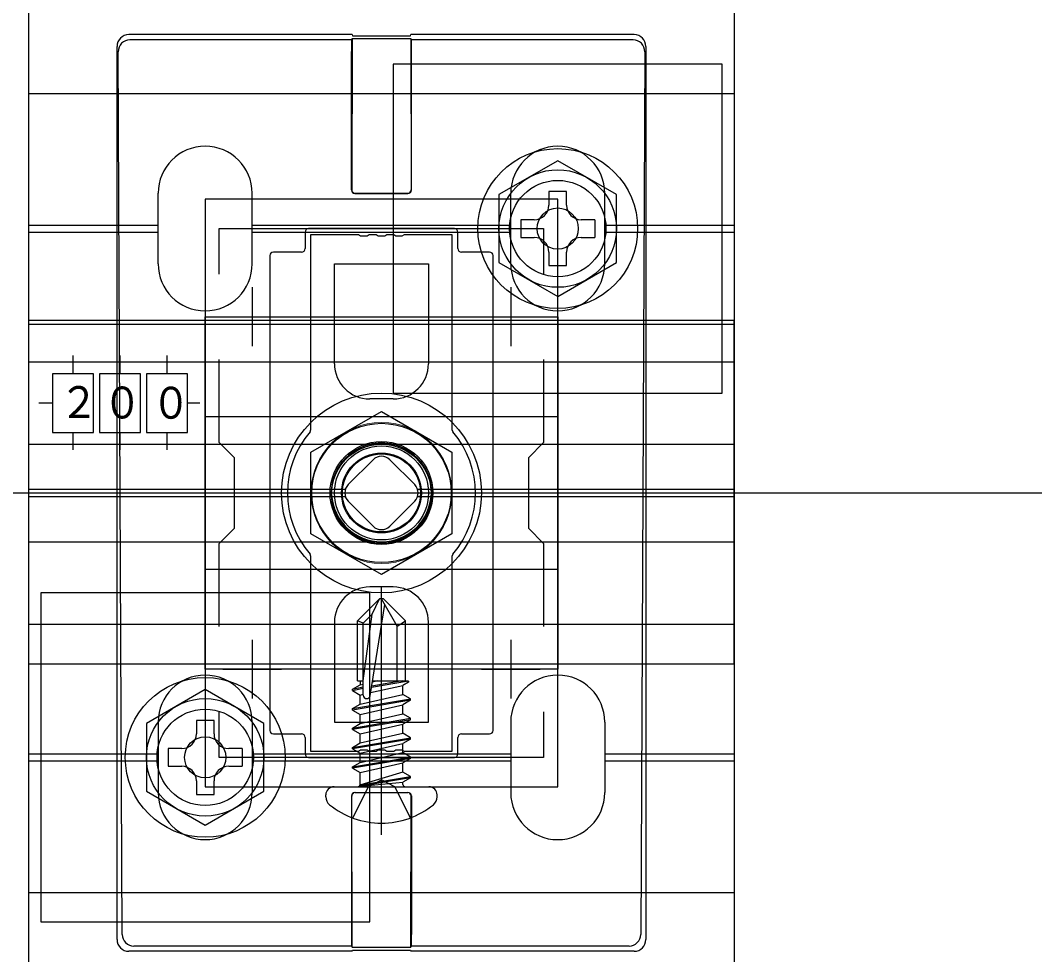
# Model space of a CAD drawing. Units: millimetres, scale not verified. Extents: x -875 to 875, y -1300 to 1292.
# Drawn here: x -309.7 to -223.3, y 367.3 to 446.8 of the extents above; entities that cross this region are included whole.
import ezdxf
from ezdxf.enums import TextEntityAlignment as Align

# ---------------------------------------------------------------- set-up
doc = ezdxf.new("R2010")
doc.units = ezdxf.units.MM
doc.header["$LTSCALE"] = 8
for name, color, linetype in [('0-2_YKK_11', 7, 'Continuous'), ('0-5_YKK_13', 4, 'Continuous'), ('0-9_YSS_K', 3, 'Continuous')]:
    doc.layers.add(name, color=color, linetype=linetype)
doc.layers.add('0-4_YKK_12', color=2, linetype='Continuous', lineweight=18)
doc.styles.add('ＭＳ ゴシック', font='')
doc.styles.get('ＭＳ ゴシック').set_extended_font_data('MS Gothic')

msp = doc.modelspace()

# ---------------------------------------------------------------- linework, layer by layer
at = {"layer": '0-2_YKK_11'}
for p, q in [((-289.938, 424.109), (-289.938, 419.109)), ((-267.938, 424.109), (-267.938, 419.109)), ((-292.438, 421.609), (-287.438, 421.609)), ((-270.438, 421.609), (-265.438, 421.609)), ((-289.938, 394.109), (-289.938, 389.109)), ((-267.938, 394.109), (-267.938, 389.109)), ((-292.438, 391.609), (-287.438, 391.609)), ((-270.438, 391.609), (-265.438, 391.609))]:
    msp.add_line(p, q, dxfattribs=at)
msp.add_lwpolyline([(-293.938, 431.609), (-293.938, 381.609), (-263.938, 381.609), (-263.938, 431.609)], close=True, dxfattribs=at)
for points in [[(-292.738, 425.242), (-292.738, 429.109), (-265.138, 429.109), (-265.138, 425.242)], [(-292.738, 395.242), (-292.738, 402.309), (-291.438, 403.609), (-291.438, 409.609), (-292.738, 410.909), (-292.738, 417.975)], [(-265.138, 417.975), (-265.138, 410.909), (-266.438, 409.609), (-266.438, 403.609), (-265.138, 402.309), (-265.138, 395.242)], [(-265.138, 387.975), (-265.138, 384.109), (-292.738, 384.109), (-292.738, 387.975)]]:
    msp.add_lwpolyline(points, dxfattribs=at)
at = {"layer": '0-4_YKK_12'}
msp.add_circle((-278.937, 406.609), 6, dxfattribs=at)
at = {"layer": '0-5_YKK_13'}
for p, q in [((-281.437, 445.609), (-300.437, 445.609)), ((-281.437, 445.609), (-281.403, 445.503)), ((-281.403, 445.503), (-276.472, 445.503)), ((-276.472, 445.503), (-276.437, 445.609)), ((-257.437, 445.609), (-276.437, 445.609)), ((-301.437, 368.607), (-301.437, 444.609)), ((-281.473, 445.166), (-300.347, 445.166)), ((-281.473, 445.166), (-281.438, 445.271)), ((-281.438, 445.271), (-281.472, 432.409)), ((-281.438, 445.271), (-276.437, 445.271)), ((-257.528, 445.166), (-276.402, 445.166)), ((-256.437, 444.609), (-256.437, 368.607)), ((-301.003, 369.045), (-301.347, 444.162)), ((-281.49, 432.391), (-281.49, 444.168)), ((-276.385, 432.391), (-276.385, 444.168)), ((-256.528, 444.162), (-256.872, 369.045)), ((-308.937, 440.609), (-248.937, 440.609)), ((-297.938, 426.109), (-297.938, 432.109)), ((-289.938, 426.109), (-289.938, 432.109)), ((-281.19, 432.091), (-276.685, 432.091)), ((-281.172, 432.109), (-276.703, 432.109)), ((-267.938, 426.109), (-267.938, 432.109)), ((-263.187, 432.259), (-264.687, 432.259)), ((-264.687, 432.259), (-264.687, 431.109)), ((-263.187, 431.109), (-263.187, 432.259)), ((-259.938, 426.109), (-259.938, 432.109)), ((-308.937, 429.409), (-297.938, 429.409)), ((-289.938, 429.409), (-267.938, 429.409)), ((-272.737, 429.109), (-285.138, 429.109)), ((-265.937, 429.859), (-267.087, 429.859)), ((-260.787, 429.859), (-261.937, 429.859)), ((-260.787, 429.859), (-260.787, 428.359)), ((-259.938, 429.409), (-248.937, 429.409)), ((-308.937, 428.809), (-297.938, 428.809)), ((-289.938, 428.809), (-267.938, 428.809)), ((-285.437, 428.809), (-285.437, 427.409)), ((-272.437, 427.409), (-272.437, 428.809)), ((-261.937, 428.359), (-260.787, 428.359)), ((-259.938, 428.809), (-248.937, 428.809)), ((-288.437, 426.809), (-288.437, 386.409)), ((-285.737, 427.109), (-288.138, 427.109)), ((-269.737, 427.109), (-272.138, 427.109)), ((-269.437, 386.409), (-269.437, 426.809)), ((-264.687, 427.109), (-264.687, 425.959)), ((-263.187, 425.959), (-263.187, 427.109)), ((-264.687, 425.959), (-263.187, 425.959)), ((-248.937, 420.968), (-248.937, 421.317)), ((-248.937, 392.078), (-248.937, 420.968)), ((-305.188, 418.318), (-305.188, 416.759)), ((-301.188, 418.318), (-301.188, 416.759)), ((-297.188, 418.318), (-297.188, 416.759)), ((-308.937, 417.759), (-248.937, 417.759)), ((-277.937, 414.609), (-279.937, 414.609)), ((-306.938, 414.259), (-308.108, 414.259)), ((-294.403, 414.259), (-295.438, 414.259)), ((-305.188, 411.759), (-305.188, 410.284)), ((-301.188, 411.759), (-301.188, 410.284)), ((-297.188, 411.759), (-297.188, 410.284)), ((-308.937, 410.759), (-248.937, 410.759)), ((-281.766, 407.316), (-279.645, 409.437)), ((-278.23, 409.437), (-276.109, 407.316)), ((-282.013, 406.909), (-308.937, 406.909)), ((-248.937, 406.909), (-275.862, 406.909)), ((-308.937, 406.309), (-282.013, 406.309)), ((-279.645, 403.78), (-281.766, 405.902)), ((-276.109, 405.902), (-278.23, 403.78)), ((-275.862, 406.309), (-248.937, 406.309)), ((-308.937, 402.459), (-248.937, 402.459)), ((-277.937, 398.609), (-279.937, 398.609)), ((-278.938, 377.509), (-278.938, 398.61)), ((-279.113, 397.609), (-280.988, 395.734)), ((-279.903, 389.356), (-278.648, 397.107)), ((-279.731, 396.283), (-279.113, 397.609)), ((-278.763, 397.609), (-279.113, 397.609)), ((-277.588, 395.27), (-278.938, 397.609)), ((-278.763, 397.609), (-276.888, 395.734)), ((-280.488, 390.609), (-279.731, 396.283)), ((-308.937, 395.459), (-248.937, 395.459)), ((-280.988, 390.609), (-280.988, 395.734)), ((-280.488, 395.527), (-280.988, 395.734)), ((-276.888, 390.609), (-276.888, 395.734)), ((-308.937, 392.078), (-248.937, 392.078)), ((-281.409, 389.905), (-280.762, 390.279)), ((-280.988, 390.609), (-280.488, 390.609)), ((-280.762, 390.609), (-280.762, 390.279)), ((-280.762, 390.279), (-280.488, 390.341)), ((-279.86, 389.617), (-277.113, 390.238)), ((-276.627, 390.585), (-279.789, 390.058)), ((-277.189, 390.609), (-279.769, 390.179)), ((-279.302, 390.609), (-279.715, 390.515)), ((-279.7, 390.609), (-276.888, 390.609)), ((-276.627, 390.518), (-277.113, 390.238)), ((-277.113, 389.455), (-277.113, 390.238)), ((-276.627, 390.585), (-276.888, 390.609)), ((-276.627, 390.585), (-276.627, 390.585)), ((-276.627, 390.585), (-276.627, 390.518)), ((-281.409, 389.905), (-280.488, 390.113)), ((-281.409, 389.788), (-280.488, 389.996)), ((-281.409, 389.788), (-281.409, 389.905)), ((-281.409, 389.788), (-280.762, 389.414)), ((-280.762, 389.414), (-280.488, 389.476)), ((-280.762, 388.631), (-277.113, 389.455)), ((-280.762, 388.631), (-280.762, 389.414)), ((-276.466, 389.081), (-277.113, 389.455)), ((-281.409, 388.257), (-276.466, 389.081)), ((-276.466, 388.964), (-281.409, 388.14)), ((-281.409, 388.257), (-280.762, 388.631)), ((-280.762, 387.766), (-277.113, 388.59)), ((-276.466, 388.964), (-277.113, 388.59)), ((-277.113, 387.807), (-277.113, 388.59)), ((-276.466, 388.964), (-276.466, 389.081)), ((-281.409, 388.14), (-281.409, 388.257)), ((-281.409, 388.14), (-280.762, 387.766)), ((-280.762, 386.983), (-277.113, 387.807)), ((-280.762, 386.983), (-280.762, 387.766)), ((-276.466, 387.433), (-277.113, 387.807)), ((-297.938, 387.109), (-297.938, 381.109)), ((-293.188, 387.259), (-294.688, 387.259)), ((-294.688, 387.259), (-294.688, 386.109)), ((-293.188, 386.109), (-293.188, 387.259)), ((-289.938, 387.109), (-289.938, 381.109)), ((-281.409, 386.609), (-276.466, 387.433)), ((-276.466, 387.316), (-281.409, 386.492)), ((-281.409, 386.609), (-280.762, 386.983)), ((-280.762, 386.118), (-277.113, 386.942)), ((-276.466, 387.316), (-277.113, 386.942)), ((-277.113, 386.159), (-277.113, 386.942)), ((-276.466, 387.316), (-276.466, 387.433)), ((-267.938, 387.109), (-267.938, 381.109)), ((-259.938, 387.109), (-259.938, 381.109)), ((-288.138, 386.109), (-285.737, 386.109)), ((-281.409, 386.492), (-281.409, 386.609)), ((-281.409, 386.492), (-280.762, 386.118)), ((-280.762, 385.335), (-277.113, 386.159)), ((-280.762, 385.335), (-280.762, 386.118)), ((-276.466, 385.786), (-277.113, 386.159)), ((-272.138, 386.109), (-269.737, 386.109)), ((-285.437, 385.809), (-285.437, 384.409)), ((-281.409, 384.962), (-276.466, 385.786)), ((-276.466, 385.668), (-281.409, 384.844)), ((-281.409, 384.962), (-280.762, 385.335)), ((-280.762, 384.47), (-277.113, 385.294)), ((-276.466, 385.668), (-277.113, 385.294)), ((-277.113, 384.511), (-277.113, 385.294)), ((-276.466, 385.668), (-276.466, 385.786)), ((-272.437, 384.409), (-272.437, 385.809)), ((-308.937, 384.409), (-297.938, 384.409)), ((-295.938, 384.859), (-297.088, 384.859)), ((-290.788, 384.859), (-291.938, 384.859)), ((-290.788, 384.859), (-290.788, 383.359)), ((-289.938, 384.409), (-267.938, 384.409)), ((-281.409, 384.844), (-281.409, 384.962)), ((-281.409, 384.844), (-280.762, 384.47)), ((-280.762, 383.687), (-277.113, 384.511)), ((-280.762, 383.687), (-280.762, 384.47)), ((-276.466, 384.02), (-276.466, 384.138)), ((-259.938, 384.409), (-248.937, 384.409)), ((-308.937, 383.809), (-297.938, 383.809)), ((-291.938, 383.359), (-290.788, 383.359)), ((-289.938, 383.809), (-267.938, 383.809)), ((-285.138, 384.109), (-272.737, 384.109)), ((-276.466, 384.02), (-281.409, 383.196)), ((-281.409, 383.314), (-280.762, 383.687)), ((-281.409, 383.196), (-281.409, 383.314)), ((-280.762, 382.822), (-277.113, 383.646)), ((-276.466, 384.02), (-277.113, 383.646)), ((-277.113, 382.864), (-277.113, 383.646)), ((-259.938, 383.809), (-248.937, 383.809)), ((-281.409, 383.196), (-280.762, 382.822)), ((-280.762, 381.809), (-280.762, 382.822)), ((-277.113, 382.864), (-280.703, 381.784)), ((-280.703, 381.784), (-276.466, 382.49)), ((-276.466, 382.372), (-276.466, 382.49)), ((-294.688, 382.109), (-294.688, 380.959)), ((-293.188, 380.959), (-293.188, 382.109)), ((-282.973, 381.609), (-274.903, 381.609)), ((-280.063, 381.609), (-281.388, 378.951)), ((-276.466, 382.372), (-280.703, 381.666)), ((-280.703, 381.666), (-277.113, 381.998)), ((-280.703, 381.666), (-280.703, 381.784)), ((-280.063, 381.609), (-278.938, 382.207)), ((-277.812, 381.609), (-278.938, 382.207)), ((-277.812, 381.609), (-276.488, 378.951)), ((-276.466, 382.372), (-277.113, 381.998)), ((-277.113, 381.809), (-277.113, 381.998)), ((-294.688, 380.959), (-293.188, 380.959)), ((-283.673, 380.747), (-283.673, 380.909)), ((-281.49, 380.826), (-281.49, 369.05)), ((-281.438, 367.946), (-281.472, 380.808)), ((-281.19, 381.126), (-276.685, 381.126)), ((-281.172, 381.109), (-276.703, 381.109)), ((-276.385, 380.826), (-276.385, 369.05)), ((-274.203, 380.747), (-274.203, 380.909)), ((-308.937, 372.609), (-248.937, 372.609)), ((-281.473, 368.051), (-300.005, 368.051)), ((-281.473, 368.051), (-281.438, 367.946)), ((-281.438, 367.946), (-276.437, 367.946)), ((-257.87, 368.051), (-276.402, 368.051)), ((-281.437, 367.609), (-300.443, 367.609)), ((-281.437, 367.609), (-281.403, 367.714)), ((-281.403, 367.714), (-276.472, 367.714)), ((-276.472, 367.714), (-276.437, 367.609)), ((-257.432, 367.609), (-276.437, 367.609))]:
    msp.add_line(p, q, dxfattribs=at)
for points in [[(-248.937, 505.309), (-248.937, 307.909), (-308.937, 307.909), (-308.937, 505.309)], [(-277.937, 443.109), (-277.937, 415.109), (-249.937, 415.109), (-249.937, 443.109)], [(-258.937, 431.995), (-263.937, 434.882), (-268.937, 431.995), (-268.937, 426.222), (-263.937, 423.335), (-258.937, 426.222)], [(-263.937, 421.609), (-263.937, 391.609), (-293.937, 391.609), (-293.937, 421.609)], [(-306.938, 411.759), (-303.438, 411.759), (-303.438, 416.759), (-306.938, 416.759)], [(-302.938, 411.759), (-299.438, 411.759), (-299.438, 416.759), (-302.938, 416.759)], [(-298.938, 411.759), (-295.438, 411.759), (-295.438, 416.759), (-298.938, 416.759)], [(-284.937, 410.073), (-278.937, 413.537), (-272.937, 410.073), (-272.937, 403.145), (-278.937, 399.68), (-284.937, 403.145)], [(-293.937, 400.109), (-293.937, 413.109), (-263.937, 413.109), (-263.937, 400.109)], [(-307.937, 398.109), (-307.937, 370.109), (-279.937, 370.109), (-279.937, 398.109)], [(-288.938, 386.995), (-293.938, 389.882), (-298.938, 386.995), (-298.938, 381.222), (-293.938, 378.335), (-288.938, 381.222)]]:
    msp.add_lwpolyline(points, close=True, dxfattribs=at)
for points in [[(-276.402, 445.166), (-276.437, 445.271), (-276.403, 432.409)], [(-267.087, 429.859), (-267.087, 428.359), (-265.937, 428.359)], [(-285.01, 411.817), (-284.937, 412.012), (-284.937, 428.609), (-280.896, 428.609), (-280.712, 428.489), (-280.163, 428.489), (-279.979, 428.609), (-279.396, 428.609), (-279.212, 428.489), (-278.663, 428.489), (-278.479, 428.609), (-277.896, 428.609), (-277.712, 428.489), (-277.163, 428.489), (-276.979, 428.609), (-272.937, 428.609)], [(-272.937, 428.609), (-272.937, 412.012), (-272.865, 411.817)], [(-282.937, 417.609), (-282.937, 426.109), (-274.937, 426.109), (-274.937, 417.609)], [(-308.937, 420.968), (-308.937, 421.317), (-248.937, 421.317)], [(-308.937, 392.078), (-308.937, 420.968), (-248.937, 420.968)], [(-272.865, 401.4), (-272.937, 401.205), (-272.937, 384.609), (-276.979, 384.609), (-277.163, 384.729), (-277.712, 384.729), (-277.896, 384.609), (-278.479, 384.609), (-278.663, 384.729), (-279.212, 384.729), (-279.396, 384.609), (-279.979, 384.609), (-280.163, 384.729), (-280.712, 384.729), (-280.896, 384.609), (-284.937, 384.609), (-284.937, 401.205), (-285.01, 401.4)], [(-280.488, 389.403), (-280.488, 395.527), (-279.731, 396.283)], [(-282.937, 395.609), (-282.937, 387.109), (-274.937, 387.109), (-274.937, 395.609)], [(-277.588, 390.609), (-277.588, 395.27), (-276.888, 395.734)], [(-297.088, 384.859), (-297.088, 383.359), (-295.938, 383.359)], [(-281.409, 383.314), (-276.466, 384.138), (-277.113, 384.511)], [(-276.466, 382.372), (-276.466, 382.49), (-277.113, 382.864)], [(-276.402, 368.051), (-276.437, 367.946), (-276.403, 380.808)]]:
    msp.add_lwpolyline(points, dxfattribs=at)
for centre, radius in [((-263.937, 429.109), 6.8), ((-263.937, 429.109), 5), ((-263.937, 429.109), 4.1), ((-263.937, 429.109), 1.75), ((-278.937, 406.609), 8.5), ((-278.937, 406.609), 8.5), ((-278.937, 406.609), 5.928), ((-278.937, 406.609), 4.375), ((-278.937, 406.609), 4.25), ((-278.937, 406.609), 4.25), ((-278.937, 406.512), 4.245), ((-278.937, 406.609), 4), ((-278.937, 406.609), 4), ((-278.937, 406.609), 4), ((-278.937, 406.609), 3.4), ((-278.937, 406.609), 3.324), ((-278.937, 406.609), 3.32), ((-293.938, 384.109), 6.8), ((-293.938, 384.109), 5), ((-293.938, 384.109), 4.1), ((-293.937, 384.109), 1.75)]:
    msp.add_circle(centre, radius, dxfattribs=at)
for centre, radius, start, end in [((-300.437, 444.609), 1, 90, 180), ((-257.437, 444.609), 1, 0, 90), ((-300.347, 444.166), 1, 90, 180.2617), ((-257.528, 444.166), 1, 359.7383, 90), ((-293.938, 432.109), 4, 0, 180), ((-263.938, 432.109), 4, 0, 180), ((-265.937, 431.109), 1.25, 270, 0), ((-261.937, 431.109), 1.25, 180, 270), ((-265.937, 427.109), 1.25, 0, 90), ((-261.937, 427.109), 1.25, 90, 180), ((-293.938, 426.109), 4, 180, 0), ((-263.938, 426.109), 4, 180, 0), ((-279.937, 417.609), 3, 180.00001, 269.99999), ((-277.938, 417.609), 3, 270.00001, 359.99999), ((-278.938, 406.609), 8, 139.3793, 220.6207), ((-278.937, 406.609), 8, 319.3793, 40.6207), ((-278.937, 406.609), 4.25, 359.99999, 180.00001), ((-278.938, 408.73), 1, 45, 135), ((-281.059, 406.609), 1, 135, 225), ((-276.816, 406.609), 1, 315, 45), ((-278.939, 406.711), 4.25, 183.27666, 357.50585), ((-278.938, 404.487), 1, 225, 315), ((-279.937, 395.609), 3, 90.00001, 179.99999), ((-277.938, 395.609), 3, 0.00001, 89.99999), ((-293.938, 387.109), 4, 0, 180), ((-263.938, 387.109), 4, 0, 180), ((-280.193, 389.403), 0.294, 180, 270), ((-280.193, 389.403), 0.294, 270, 350.8071), ((-295.938, 386.109), 1.25, 270, 0), ((-291.938, 386.109), 1.25, 180, 270), ((-295.938, 382.109), 1.25, 0, 90), ((-291.938, 382.109), 1.25, 90, 180), ((-282.973, 380.909), 0.7, 90, 180), ((-280.962, 381.809), 0.2, 270, 360), ((-276.913, 381.809), 0.2, 180, 270), ((-274.903, 380.909), 0.7, 0, 90), ((-293.938, 381.109), 4, 180, 0), ((-282.811, 380.747), 0.862, 180, 230.87645), ((-275.064, 380.747), 0.862, 309.12355, 0), ((-263.938, 381.109), 4, 180, 0), ((-278.938, 385.509), 7, 230.87645, 270), ((-278.938, 385.509), 7, 270, 309.12355), ((-300.002, 369.053), 1.002, 180.44387, 269.81844), ((-257.873, 369.053), 1.002, 270.18156, 359.55613)]:
    msp.add_arc(centre, radius, start, end, dxfattribs=at)
for centre, major_axis, ratio, start_param, end_param in [((-281.472, 444.168), (0, -1), 0.017455, 3.193953, 4.712389), ((-276.403, 444.168), (0, -1), 0.017455, 1.570796, 3.089233), ((-281.19, 432.391), (0.212, 0.212), 0.999695, 2.356347, 3.926839), ((-281.172, 432.409), (-0.123, -0.275), 0.996125, 5.132377, 6.702869), ((-276.703, 432.409), (0.123, -0.275), 0.996125, 5.863502, 7.433993), ((-276.685, 432.391), (-0.212, 0.212), 0.999695, 2.356347, 3.926839), ((-285.137, 428.809), (-0.212, 0.212), 0.999695, 5.497939, 7.068431), ((-272.738, 428.809), (0.212, 0.212), 0.999695, 5.497939, 7.068431), ((-285.738, 427.409), (0.212, -0.212), 0.999695, 5.497939, 7.068431), ((-272.137, 427.409), (-0.212, -0.212), 0.999695, 5.497939, 7.068431), ((-288.137, 426.809), (-0.212, 0.212), 0.999695, 5.497939, 7.068431), ((-269.738, 426.809), (0.212, 0.212), 0.999695, 5.497939, 7.068431), ((-288.137, 386.409), (-0.212, -0.212), 0.999695, 5.497939, 7.068431), ((-285.738, 385.809), (0.212, 0.212), 0.999695, 5.497939, 7.068431), ((-272.137, 385.809), (-0.212, 0.212), 0.999695, 5.497939, 7.068431), ((-269.738, 386.409), (0.212, -0.212), 0.999695, 5.497939, 7.068431), ((-285.137, 384.409), (-0.212, -0.212), 0.999695, 5.497939, 7.068431), ((-272.738, 384.409), (0.212, -0.212), 0.999695, 5.497939, 7.068431), ((-281.19, 380.826), (0.212, -0.212), 0.999695, 2.356347, 3.926839), ((-281.172, 380.808), (-0.123, 0.275), 0.996125, 5.863502, 7.433993), ((-276.703, 380.808), (0.123, 0.275), 0.996125, 5.132377, 6.702869), ((-276.685, 380.826), (-0.212, -0.212), 0.999695, 2.356347, 3.926839), ((-300.436, 368.615), (0.487, 0.883), 0.991424, 2.078413, 3.641926), ((-281.472, 369.05), (0, 1), 0.017455, 1.570796, 3.089233), ((-276.403, 369.05), (0, 1), 0.017455, 3.193953, 4.712389), ((-257.439, 368.615), (-0.487, 0.883), 0.991424, 2.641259, 4.204772)]:
    msp.add_ellipse(centre, major_axis=major_axis, ratio=ratio, start_param=start_param, end_param=end_param, dxfattribs=at)
at = {"layer": '0-9_YSS_K'}
msp.add_line((-333.938, 406.609), (786.062, 406.609), dxfattribs=at)

# ---------------------------------------------------------------- texts
at = {"layer": '0-5_YKK_13', "style": 'ＭＳ ゴシック', "width": 0.9}
for s, p in [('２', (-306.343, 412.177)), ('０', (-302.655, 412.137)), ('０', (-298.518, 412.118))]:
    msp.add_text(s, height=2.711, dxfattribs=at).set_placement(p, align=Align.BOTTOM_LEFT)

doc.saveas('drawing.dxf')
